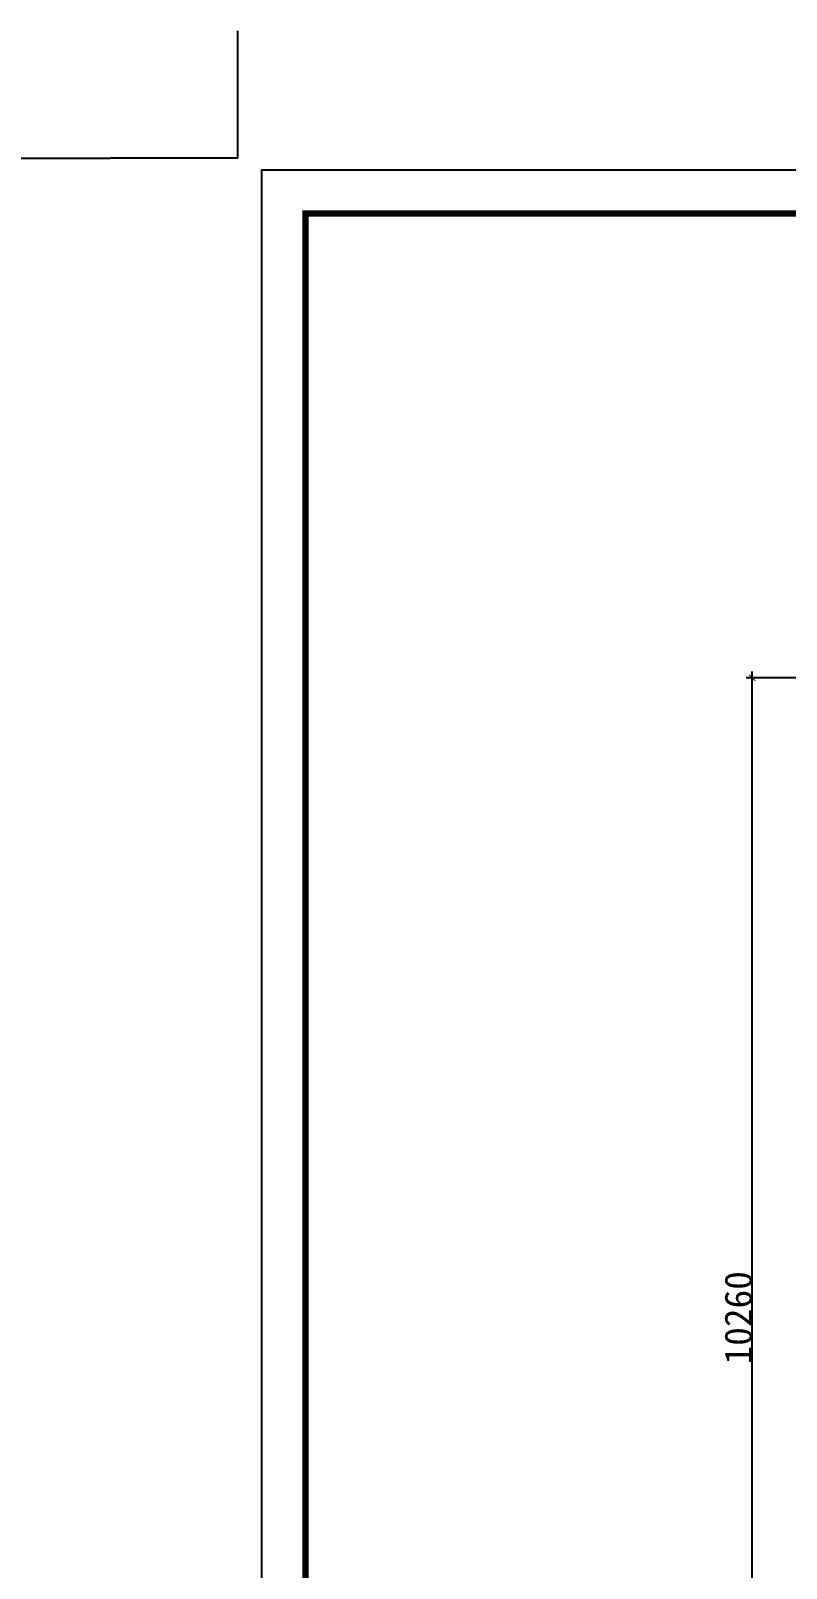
# Model space of a CAD drawing. Header units: millimetres. Extents: x 39175 to 431497, y 45587 to 68580.
# Drawn here: x 335368 to 341425, y 56255 to 68580 of the extents above; entities that cross this region are included whole.
import ezdxf

# ---------------------------------------------------------------- set-up
doc = ezdxf.new("R2010")
doc.units = ezdxf.units.MM
doc.layers.add('0-01图框模板说明', color=2, linetype='Continuous')
doc.layers.add('0-02图框细线', color=136, linetype='Continuous')
doc.layers.add('Z not print', color=8, linetype='Continuous', plot=False)
doc.styles.get("Standard").update_dxf_attribs({"font": ''})
doc.styles.get('Standard').set_extended_font_data('NSimSun')
doc.dimstyles.new('ISO-25', dxfattribs={"dimtxt": 220, "dimasz": 50, "dimexe": 50, "dimexo": 0.625, "dimtad": 2, "dimdec": 0, "dimtxsty": 'Standard', "dimblk": 'ARCHTICK', "dimcen": 2.5, "dimdle": 50, "dimclrd": 251, "dimclre": 251, "dimclrt": 51, "dimadec": 0, "dimazin": 0, "dimtfac": 1, "dimtdec": 0, "dimtix": 1, "dimtmove": 2, "dimatfit": 3, "dimfxl": 500, "dimfxlon": 1, "dimarcsym": 0})

# ---------------------------------------------------------------- blocks, each defined once
blk = doc.blocks.new('hgggg')
at = {"layer": '0-01图框模板说明', "color": 2, "const_width": 0.724}
blk.add_lwpolyline([(3637.38, 670.41), (3637.38, 383.41), (3227.38, 383.41), (3227.38, 670.41)], close=True, dxfattribs=at)
at = {"layer": '0-02图框细线'}
blk.add_lwpolyline([(3642.38, 675.41), (3642.38, 378.41), (3222.38, 378.41), (3222.38, 675.41)], close=True, dxfattribs=at)
at = {"layer": 'Z not print', "color": 5}
for points in [[(3219.62, 691.34), (3219.62, 676.74), (3205.02, 676.74)], [(3645.14, 691.34), (3645.14, 676.74), (3659.75, 676.74)]]:
    blk.add_lwpolyline(points, dxfattribs=at)
blk = doc.blocks.new('_ArchTick')
at = {"color": 0, "linetype": 'ByBlock', "const_width": 0.15}
blk.add_lwpolyline([(-0.5, -0.5), (0.5, 0.5)], dxfattribs=at)
blk = doc.blocks.new('*D115')
at = {"color": 251, "lineweight": -2, "transparency": 16777216}
for p, q in [((341652, 63393), (341102, 63393)), ((341152, 53083), (341152, 63443)), ((341652, 53133), (341102, 53133))]:
    blk.add_line(p, q, dxfattribs=at)
at = {"layer": 'Defpoints', "color": 0, "transparency": 16777216}
for p in [(341152, 63393), (343000, 63393), (343000, 53133)]:
    blk.add_point(p, dxfattribs=at)
at = {"color": 251, "lineweight": -2, "transparency": 16777216, "xscale": 50, "yscale": 50, "zscale": 50}
for p, rotation in [((341152, 63393), 90), ((341152, 53133), 270)]:
    blk.add_blockref('_ArchTick', p, dxfattribs=dict(at, rotation=rotation))
at = {"color": 51, "transparency": 16777216, "insert": (341041, 58263), "char_height": 220, "attachment_point": 5, "rotation": 90}
blk.add_mtext('10260', dxfattribs=at)

msp = doc.modelspace()

# ---------------------------------------------------------------- block references
at = {"layer": '0-02图框细线', "xscale": 70, "yscale": 70, "zscale": 70}
for p in [(79821.9, 20185.6), (111653, 20185.6)]:
    msp.add_blockref('hgggg', p, dxfattribs=at)

# ---------------------------------------------------------------- dimensions: what is measured, and where the dimension line sits
dim = msp.add_linear_dim(base=(341152.1, 63392.9), p1=(343000.3, 53132.9), p2=(343000.3, 63392.9), angle=90, dimstyle='ISO-25')
dim.commit()
dim.dimension.update_dxf_attribs({"geometry": '*D115', "text_midpoint": (341041.5, 58262.9)})

doc.saveas('drawing.dxf')
